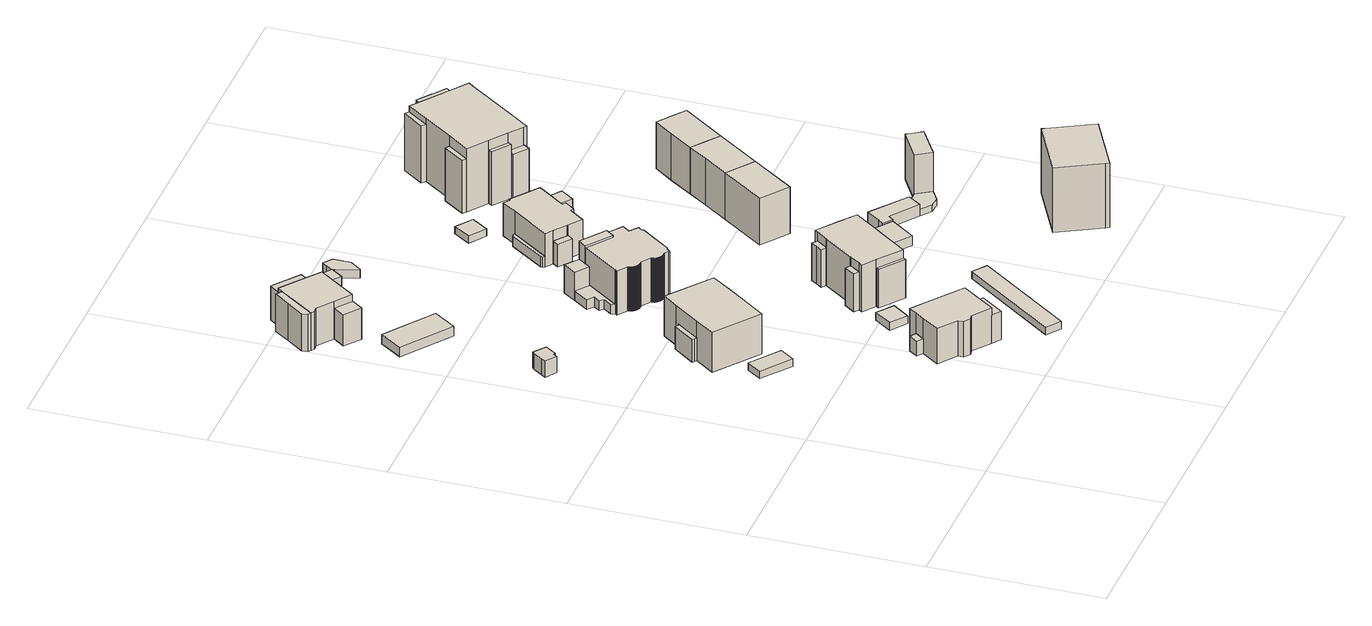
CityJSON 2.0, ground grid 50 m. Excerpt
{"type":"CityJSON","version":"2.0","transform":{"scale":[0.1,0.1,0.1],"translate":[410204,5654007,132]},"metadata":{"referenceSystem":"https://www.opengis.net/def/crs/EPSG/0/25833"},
"CityObjects":{
"building1":{"type":"Building","attributes":{"Dachtyp_tdc":"tdcPolyFlatRoof","Gemeindeschluessel":14612000,"Dachneigung":2.83,"QualitaetDacherkennung":85,"Geometrietyp2DReferenz":"3000","measuredHeight":2.44,"function":"31001_9998","roofType":"2100"},"geometry":[{"type":"Solid","lod":"1","boundaries":[[[[0,1,2,3]],[[4,5,6,7]],[[3,5,4,0]],[[2,6,5,3]],[[1,7,6,2]],[[0,4,7,1]]]]}]},
"building2":{"type":"Building","attributes":{"Dachtyp_tdc":"tdcFreeFormRoof","Gemeindeschluessel":14612000,"Dachneigung":43.27,"QualitaetDacherkennung":14,"Geometrietyp2DReferenz":"3000","measuredHeight":6.68,"function":"31001_2463","roofType":"5000"},"geometry":[{"type":"Solid","lod":"1","boundaries":[[[[8,9,10,11,12,13,14,15,16]],[[17,18,19,20,21,22,23,24,25]],[[16,18,17,8]],[[15,19,18,16]],[[14,20,19,15]],[[13,21,20,14]],[[12,22,21,13]],[[11,23,22,12]],[[10,24,23,11]],[[9,25,24,10]],[[8,17,25,9]]]]}]},
"building3":{"type":"Building","attributes":{"Gemeindeschluessel":14612000,"Geometrietyp2DReferenz":"3000","function":"31001_9998","roofType":"9999"},"children":["building3-1","building3-2","building3-3"]},
"building3-1":{"type":"BuildingPart","attributes":{"Dachtyp_tdc":"tdcFreeFormRoof","Dachneigung":14.95,"QualitaetDacherkennung":14,"Geometrietyp2DReferenz":"3000","measuredHeight":9.01,"roofType":"5000"},"parents":["building3"],"geometry":[{"type":"Solid","lod":"1","boundaries":[[[[26,27,28,29]],[[30,31,32,33]],[[29,31,30,26]],[[28,32,31,29]],[[27,33,32,28]],[[26,30,33,27]]]]}]},
"building3-2":{"type":"BuildingPart","attributes":{"Dachtyp_tdc":"tdcFreeFormRoof","Dachneigung":32.8,"QualitaetDacherkennung":42,"Geometrietyp2DReferenz":"3000","measuredHeight":4.93,"roofType":"5000"},"parents":["building3"],"geometry":[{"type":"Solid","lod":"1","boundaries":[[[[34,35,36,37]],[[38,39,40,41]],[[37,39,38,34]],[[36,40,39,37]],[[35,41,40,36]],[[34,38,41,35]]]]}]},
"building3-3":{"type":"BuildingPart","attributes":{"Dachtyp_tdc":"tdcHipRoof","Dachneigung":41.7,"QualitaetDacherkennung":49,"Geometrietyp2DReferenz":"3000","measuredHeight":14.21,"roofType":"3200"},"parents":["building3"],"geometry":[{"type":"Solid","lod":"1","boundaries":[[[[42,43,44,45,46,47,48,49,50,51,52]],[[53,54,55,56,41,40,57,58,32,31,59]],[[52,54,53,42]],[[51,55,54,52]],[[50,56,55,51]],[[49,41,56,50]],[[48,40,41,49]],[[47,57,40,48]],[[46,58,57,47]],[[45,32,58,46]],[[44,31,32,45]],[[43,59,31,44]],[[42,53,59,43]]]]}]},
"building4":{"type":"Building","attributes":{"Gemeindeschluessel":14612000,"Geometrietyp2DReferenz":"3000","function":"31001_9998","roofType":"9999"},"children":["building4-1","building4-2","building4-3"]},
"building4-1":{"type":"BuildingPart","attributes":{"Dachtyp_tdc":"tdcTentRoof","Dachneigung":14.52,"QualitaetDacherkennung":72,"Geometrietyp2DReferenz":"3000","measuredHeight":13.42,"roofType":"3500"},"parents":["building4"],"geometry":[{"type":"Solid","lod":"1","boundaries":[[[[60,61,62,63,64,65,66,67]],[[68,69,70,71,72,73,74,75]],[[66,69,68,67]],[[65,70,69,66]],[[64,71,70,65]],[[63,72,71,64]],[[62,73,72,63]],[[61,74,73,62]],[[60,75,74,61]],[[67,68,75,60]]]]}]},
"building4-2":{"type":"BuildingPart","attributes":{"Dachtyp_tdc":"tdcFreeFormRoof","Dachneigung":60.34,"QualitaetDacherkennung":16,"Geometrietyp2DReferenz":"3000","measuredHeight":9.67,"roofType":"5000"},"parents":["building4"],"geometry":[{"type":"Solid","lod":"1","boundaries":[[[[76,77,78,79,80,81]],[[82,83,84,72,85,71]],[[81,83,82,76]],[[80,84,83,81]],[[79,72,84,80]],[[78,85,72,79]],[[77,71,85,78]],[[76,82,71,77]]]]}]},
"building4-3":{"type":"BuildingPart","attributes":{"Dachtyp_tdc":"tdcFreeFormRoof","Dachneigung":70.62,"QualitaetDacherkennung":16,"Geometrietyp2DReferenz":"3000","measuredHeight":10.43,"roofType":"5000"},"parents":["building4"],"geometry":[{"type":"Solid","lod":"1","boundaries":[[[[86,87,88,89,90,91,92]],[[93,68,94,75,95,96,97]],[[92,68,93,86]],[[91,94,68,92]],[[90,75,94,91]],[[89,95,75,90]],[[88,96,95,89]],[[87,97,96,88]],[[86,93,97,87]]]]}]},
"building5":{"type":"Building","attributes":{"Dachtyp_tdc":"tdcPolyFlatRoof","Gemeindeschluessel":14612000,"Dachneigung":0,"QualitaetDacherkennung":67,"Geometrietyp2DReferenz":"3000","measuredHeight":2.89,"function":"31001_9998","roofType":"1000"},"geometry":[{"type":"Solid","lod":"1","boundaries":[[[[98,99,100,101]],[[102,103,104,105]],[[101,103,102,98]],[[100,104,103,101]],[[99,105,104,100]],[[98,102,105,99]]]]}]},
"building6":{"type":"Building","attributes":{"Dachtyp_tdc":"tdcPolyFlatRoof","Gemeindeschluessel":14612000,"Dachneigung":3.74,"QualitaetDacherkennung":65,"Geometrietyp2DReferenz":"3000","measuredHeight":2.57,"function":"31001_9998","roofType":"2100"},"geometry":[{"type":"Solid","lod":"1","boundaries":[[[[106,107,108,109]],[[110,111,112,113]],[[109,111,110,106]],[[108,112,111,109]],[[107,113,112,108]],[[106,110,113,107]]]]}]},
"building7":{"type":"Building","attributes":{"Gemeindeschluessel":14612000,"Geometrietyp2DReferenz":"3000","function":"31001_9998","roofType":"9999"},"children":["building7-1","building7-2","building7-3","building7-4","building7-5"]},
"building7-1":{"type":"BuildingPart","attributes":{"Dachtyp_tdc":"tdcFreeFormRoof","Dachneigung":35.99,"QualitaetDacherkennung":16,"Geometrietyp2DReferenz":"3000","measuredHeight":9.43,"roofType":"5000"},"parents":["building7"],"geometry":[{"type":"Solid","lod":"1","boundaries":[[[[114,115,116,117,118,119,120,121,122,123,124,125,126,127,128,129,130,131,132,133,134,135,136,137,138,139,140]],[[141,142,143,144,145,146,147,148,149,150,151,152,153,154,155,156,157,158,159,160,161,162,163,164,165,166,167]],[[140,142,141,114]],[[139,143,142,140]],[[138,144,143,139]],[[137,145,144,138]],[[136,146,145,137]],[[135,147,146,136]],[[134,148,147,135]],[[133,149,148,134]],[[132,150,149,133]],[[131,151,150,132]],[[130,152,151,131]],[[129,153,152,130]],[[128,154,153,129]],[[127,155,154,128]],[[126,156,155,127]],[[125,157,156,126]],[[124,158,157,125]],[[123,159,158,124]],[[122,160,159,123]],[[121,161,160,122]],[[120,162,161,121]],[[119,163,162,120]],[[118,164,163,119]],[[117,165,164,118]],[[116,166,165,117]],[[115,167,166,116]],[[114,141,167,115]]]]}]},
"building7-2":{"type":"BuildingPart","attributes":{"Dachtyp_tdc":"tdcGableRoof","Dachneigung":47.29,"QualitaetDacherkennung":48,"Geometrietyp2DReferenz":"3000","measuredHeight":15.82,"roofType":"3100"},"parents":["building7"],"geometry":[{"type":"Solid","lod":"1","boundaries":[[[[168,169,170,171,172,173,174,175,176,177,178]],[[179,180,181,182,183,184,185,186,187,188,189]],[[178,180,179,168]],[[177,181,180,178]],[[176,182,181,177]],[[175,183,182,176]],[[174,184,183,175]],[[173,185,184,174]],[[172,186,185,173]],[[171,187,186,172]],[[170,188,187,171]],[[169,189,188,170]],[[168,179,189,169]]]]}]},
"building7-3":{"type":"BuildingPart","attributes":{"Dachtyp_tdc":"tdcPolyFlatRoof","Dachneigung":0,"QualitaetDacherkennung":41,"Geometrietyp2DReferenz":"3000","measuredHeight":9.68,"roofType":"1000"},"parents":["building7"],"geometry":[{"type":"Solid","lod":"1","boundaries":[[[[190,191,192,193,194]],[[195,196,197,183,182]],[[194,196,195,190]],[[193,197,196,194]],[[192,183,197,193]],[[191,182,183,192]],[[190,195,182,191]]]]}]},
"building7-4":{"type":"BuildingPart","attributes":{"Dachtyp_tdc":"tdcGableRoof","Dachneigung":48.54,"QualitaetDacherkennung":52,"Geometrietyp2DReferenz":"3000","measuredHeight":13.3,"roofType":"3100"},"parents":["building7"],"geometry":[{"type":"Solid","lod":"1","boundaries":[[[[198,199,200,201,202,203,204,205,206,207,208]],[[209,160,159,157,210,211,212,179,213,189,214]],[[208,160,209,198]],[[207,159,160,208]],[[206,157,159,207]],[[205,210,157,206]],[[204,211,210,205]],[[203,212,211,204]],[[202,179,212,203]],[[201,213,179,202]],[[200,189,213,201]],[[199,214,189,200]],[[198,209,214,199]]]]}]},
"building7-5":{"type":"BuildingPart","attributes":{"Dachtyp_tdc":"tdcGableRoof","Dachneigung":49.88,"QualitaetDacherkennung":49,"Geometrietyp2DReferenz":"3000","measuredHeight":15.99,"roofType":"3100"},"parents":["building7"],"geometry":[{"type":"Solid","lod":"1","boundaries":[[[[215,216,217,218,219,220,221]],[[222,186,223,224,225,226,188]],[[221,186,222,215]],[[220,223,186,221]],[[219,224,223,220]],[[218,225,224,219]],[[217,226,225,218]],[[216,188,226,217]],[[215,222,188,216]]]]}]},
"building8":{"type":"Building","attributes":{"Dachtyp_tdc":"tdcPolyFlatRoof","Gemeindeschluessel":14612000,"Dachneigung":2.92,"QualitaetDacherkennung":50,"Geometrietyp2DReferenz":"3000","measuredHeight":2.41,"function":"31001_2463","roofType":"2100"},"geometry":[{"type":"Solid","lod":"1","boundaries":[[[[227,228,229,230]],[[231,232,233,234]],[[230,232,231,227]],[[229,233,232,230]],[[228,234,233,229]],[[227,231,234,228]]]]}]},
"building9":{"type":"Building","attributes":{"Gemeindeschluessel":14612000,"Geometrietyp2DReferenz":"3000","function":"31001_9998","roofType":"9999"},"children":["building9-1","building9-2","building9-3","building9-4","building9-5","building9-6"]},
"building9-1":{"type":"BuildingPart","attributes":{"Dachtyp_tdc":"tdcPolyFlatRoof","Dachneigung":3.7,"QualitaetDacherkennung":70,"Geometrietyp2DReferenz":"3000","measuredHeight":11.78,"roofType":"2100"},"parents":["building9"],"geometry":[{"type":"Solid","lod":"1","boundaries":[[[[235,236,237,238,239]],[[240,241,242,243,244]],[[239,241,240,235]],[[238,242,241,239]],[[237,243,242,238]],[[236,244,243,237]],[[235,240,244,236]]]]}]},
"building9-2":{"type":"BuildingPart","attributes":{"Dachtyp_tdc":"tdcGableRoof","Dachneigung":10.42,"QualitaetDacherkennung":31,"Geometrietyp2DReferenz":"3000","measuredHeight":11.96,"roofType":"3100"},"parents":["building9"],"geometry":[{"type":"Solid","lod":"1","boundaries":[[[[245,246,247,248,249,250,251]],[[252,253,254,255,256,257,258]],[[251,253,252,245]],[[250,254,253,251]],[[249,255,254,250]],[[248,256,255,249]],[[247,257,256,248]],[[246,258,257,247]],[[245,252,258,246]]]]}]},
"building9-3":{"type":"BuildingPart","attributes":{"Dachtyp_tdc":"tdcGableRoof","Dachneigung":12.35,"QualitaetDacherkennung":46,"Geometrietyp2DReferenz":"3000","measuredHeight":4.09,"roofType":"3100"},"parents":["building9"],"geometry":[{"type":"Solid","lod":"1","boundaries":[[[[259,260,261,262,263,264,265,266,267,268]],[[269,270,271,272,273,274,275,276,277,278]],[[268,270,269,259]],[[267,271,270,268]],[[266,272,271,267]],[[265,273,272,266]],[[264,274,273,265]],[[263,275,274,264]],[[262,276,275,263]],[[261,277,276,262]],[[260,278,277,261]],[[259,269,278,260]]]]}]},
"building9-4":{"type":"BuildingPart","attributes":{"Dachtyp_tdc":"tdcHipRoof","Dachneigung":39.77,"QualitaetDacherkennung":62,"Geometrietyp2DReferenz":"3000","measuredHeight":17.42,"roofType":"3200"},"parents":["building9"],"geometry":[{"type":"Solid","lod":"1","boundaries":[[[[279,280,281,282,283,284,285,286,287,288,289,290,291,292]],[[244,243,254,253,258,293,294,295,272,270,296,297,298,240]],[[292,243,244,279]],[[291,254,243,292]],[[290,253,254,291]],[[289,258,253,290]],[[288,293,258,289]],[[287,294,293,288]],[[286,295,294,287]],[[285,272,295,286]],[[284,270,272,285]],[[283,296,270,284]],[[282,297,296,283]],[[281,298,297,282]],[[280,240,298,281]],[[279,244,240,280]]]]}]},
"building9-5":{"type":"BuildingPart","attributes":{"Dachtyp_tdc":"tdcPolyFlatRoof","Dachneigung":24.18,"QualitaetDacherkennung":50,"Geometrietyp2DReferenz":"3000","measuredHeight":12.24,"roofType":"2100"},"parents":["building9"],"geometry":[{"type":"Solid","lod":"1","boundaries":[[[[299,300,301,302]],[[294,303,304,295]],[[302,303,294,299]],[[301,304,303,302]],[[300,295,304,301]],[[299,294,295,300]]]]}]},
"building9-6":{"type":"BuildingPart","attributes":{"Dachtyp_tdc":"tdcPolyFlatRoof","Dachneigung":21.12,"QualitaetDacherkennung":52,"Geometrietyp2DReferenz":"3000","measuredHeight":12.21,"roofType":"2100"},"parents":["building9"],"geometry":[{"type":"Solid","lod":"1","boundaries":[[[[305,306,307,308]],[[309,297,296,310]],[[308,297,309,305]],[[307,296,297,308]],[[306,310,296,307]],[[305,309,310,306]]]]}]},
"building10":{"type":"Building","attributes":{"Gemeindeschluessel":14612000,"QualitaetDacherkennung":100,"Geometrietyp2DReferenz":"3000","function":"31001_3041","roofType":"9999"},"children":["building10-1","building10-2","building10-3","building10-4"]},
"building10-1":{"type":"BuildingPart","attributes":{"Dachtyp_tdc":"tdcLeanToRoof","Dachneigung":0,"QualitaetDacherkennung":100,"Geometrietyp2DReferenz":"3000","measuredHeight":8.77,"roofType":"2100"},"parents":["building10"],"geometry":[{"type":"Solid","lod":"1","boundaries":[[[[311,312,313,314,315]],[[316,317,318,319,320]],[[315,316,320,311]],[[314,317,316,315]],[[313,318,317,314]],[[312,319,318,313]],[[311,320,319,312]]]]}]},
"building10-2":{"type":"BuildingPart","attributes":{"Dachtyp_tdc":"tdcLeanToRoof","Dachneigung":0,"QualitaetDacherkennung":100,"Geometrietyp2DReferenz":"3000","measuredHeight":3.07,"roofType":"2100"},"parents":["building10"],"geometry":[{"type":"Solid","lod":"1","boundaries":[[[[321,322,323,324,325,326,327,328]],[[329,330,331,332,333,334,335,336]],[[328,330,329,321]],[[327,331,330,328]],[[326,332,331,327]],[[325,333,332,326]],[[324,334,333,325]],[[323,335,334,324]],[[322,336,335,323]],[[321,329,336,322]]]]}]},
"building10-3":{"type":"BuildingPart","attributes":{"Dachtyp_tdc":"tdcHipAndGableRoof","Dachneigung":41.45,"QualitaetDacherkennung":100,"Geometrietyp2DReferenz":"3000","measuredHeight":16.42,"roofType":"5000"},"parents":["building10"],"geometry":[{"type":"Solid","lod":"1","boundaries":[[[[337,338,339,340,341,342]],[[319,343,344,345,346,320]],[[342,343,319,337]],[[341,344,343,342]],[[340,345,344,341]],[[339,346,345,340]],[[338,320,346,339]],[[337,319,320,338]]]]}]},
"building10-4":{"type":"BuildingPart","attributes":{"Dachtyp_tdc":"tdcHipRoof","Dachneigung":38.72,"QualitaetDacherkennung":100,"Geometrietyp2DReferenz":"3000","measuredHeight":17.77,"roofType":"3200"},"parents":["building10"],"geometry":[{"type":"Solid","lod":"1","boundaries":[[[[347,348,349,350,351,352,353,354,355,356,357,358,359,360,361,362,363,364,365,366,367,368,369,370,371,372,373,374,375,376,377,378,379,380,381,382,383,384,385,386,387,388,389,390,391,392,393,394,395,396,397,398,399,400,401,402,403,404,405,406,407,408,409,410,411,412,413]],[[414,415,416,417,418,419,420,421,422,423,424,425,426,427,428,429,430,431,432,433,434,435,436,437,438,439,440,441,442,443,444,445,446,447,448,449,450,451,452,453,454,455,456,457,458,459,460,461,462,463,464,465,466,467,468,469,470,471,472,473,474,475,476,330,477,478,479]],[[413,415,414,347]],[[412,416,415,413]],[[411,417,416,412]],[[410,418,417,411]],[[409,419,418,410]],[[408,420,419,409]],[[407,421,420,408]],[[406,422,421,407]],[[405,423,422,406]],[[404,424,423,405]],[[403,425,424,404]],[[402,426,425,403]],[[401,427,426,402]],[[400,428,427,401]],[[399,429,428,400]],[[398,430,429,399]],[[397,431,430,398]],[[396,432,431,397]],[[395,433,432,396]],[[394,434,433,395]],[[393,435,434,394]],[[392,436,435,393]],[[391,437,436,392]],[[390,438,437,391]],[[389,439,438,390]],[[388,440,439,389]],[[387,441,440,388]],[[386,442,441,387]],[[385,443,442,386]],[[384,444,443,385]],[[383,445,444,384]],[[382,446,445,383]],[[381,447,446,382]],[[380,448,447,381]],[[379,449,448,380]],[[378,450,449,379]],[[377,451,450,378]],[[376,452,451,377]],[[375,453,452,376]],[[374,454,453,375]],[[373,455,454,374]],[[372,456,455,373]],[[371,457,456,372]],[[370,458,457,371]],[[369,459,458,370]],[[368,460,459,369]],[[367,461,460,368]],[[366,462,461,367]],[[365,463,462,366]],[[364,464,463,365]],[[363,465,464,364]],[[362,466,465,363]],[[361,467,466,362]],[[360,468,467,361]],[[359,469,468,360]],[[358,470,469,359]],[[357,471,470,358]],[[356,472,471,357]],[[355,473,472,356]],[[354,474,473,355]],[[353,475,474,354]],[[352,476,475,353]],[[351,330,476,352]],[[350,477,330,351]],[[349,478,477,350]],[[348,479,478,349]],[[347,414,479,348]]]]}]},
"building11":{"type":"Building","attributes":{"Dachtyp_tdc":"tdcPolyFlatRoof","Gemeindeschluessel":14612000,"Dachneigung":0,"QualitaetDacherkennung":59,"Geometrietyp2DReferenz":"3000","measuredHeight":2.93,"function":"31001_9998","roofType":"1000"},"geometry":[{"type":"Solid","lod":"1","boundaries":[[[[480,481,482,483,484,485]],[[486,487,488,489,490,491]],[[485,487,486,480]],[[484,488,487,485]],[[483,489,488,484]],[[482,490,489,483]],[[481,491,490,482]],[[480,486,491,481]]]]}]},
"building12":{"type":"Building","attributes":{"Dachtyp_tdc":"tdcPolyFlatRoof","Gemeindeschluessel":14612000,"Dachneigung":0,"QualitaetDacherkennung":41,"Geometrietyp2DReferenz":"3000","measuredHeight":2.78,"function":"31001_9998","roofType":"1000"},"geometry":[{"type":"Solid","lod":"1","boundaries":[[[[492,493,494,495,496,497,498]],[[499,490,500,501,502,503,504]],[[498,490,499,492]],[[497,500,490,498]],[[496,501,500,497]],[[495,502,501,496]],[[494,503,502,495]],[[493,504,503,494]],[[492,499,504,493]]]]}]},
"building13":{"type":"Building","attributes":{"Dachtyp_tdc":"tdcPolyFlatRoof","Gemeindeschluessel":14612000,"Dachneigung":0,"QualitaetDacherkennung":80,"Geometrietyp2DReferenz":"3000","measuredHeight":2.92,"function":"31001_2463","roofType":"1000"},"geometry":[{"type":"Solid","lod":"1","boundaries":[[[[505,506,507,508,509]],[[510,511,512,513,514]],[[509,511,510,505]],[[508,512,511,509]],[[507,513,512,508]],[[506,514,513,507]],[[505,510,514,506]]]]}]},
"building14":{"type":"Building","attributes":{"Gemeindeschluessel":14612000,"Geometrietyp2DReferenz":"3000","function":"31001_9998","roofType":"9999"},"children":["building14-1","building14-2","building14-3","building14-4"]},
"building14-1":{"type":"BuildingPart","attributes":{"Dachtyp_tdc":"tdcFreeFormRoof","Dachneigung":63.24,"QualitaetDacherkennung":10,"Geometrietyp2DReferenz":"3000","measuredHeight":8.12,"roofType":"5000"},"parents":["building14"],"geometry":[{"type":"Solid","lod":"1","boundaries":[[[[515,516,517,518]],[[519,520,521,522]],[[518,520,519,515]],[[517,521,520,518]],[[516,522,521,517]],[[515,519,522,516]]]]}]},
"building14-2":{"type":"BuildingPart","attributes":{"Dachtyp_tdc":"tdcGableRoof","Dachneigung":43.8,"QualitaetDacherkennung":70,"Geometrietyp2DReferenz":"3000","measuredHeight":7.88,"roofType":"3100"},"parents":["building14"],"geometry":[{"type":"Solid","lod":"1","boundaries":[[[[523,524,525,526]],[[527,528,529,530]],[[526,528,527,523]],[[525,529,528,526]],[[524,530,529,525]],[[523,527,530,524]]]]}]},
"building14-3":{"type":"BuildingPart","attributes":{"Dachtyp_tdc":"tdcFreeFormRoof","Dachneigung":67.67,"QualitaetDacherkennung":34,"Geometrietyp2DReferenz":"3000","measuredHeight":3.76,"roofType":"5000"},"parents":["building14"],"geometry":[{"type":"Solid","lod":"1","boundaries":[[[[531,532,533,534,535,536]],[[537,538,539,540,541,542]],[[536,538,537,531]],[[535,539,538,536]],[[534,540,539,535]],[[533,541,540,534]],[[532,542,541,533]],[[531,537,542,532]]]]}]},
"building14-4":{"type":"BuildingPart","attributes":{"Dachtyp_tdc":"tdcGableRoof","Dachneigung":45.48,"QualitaetDacherkennung":58,"Geometrietyp2DReferenz":"3000","measuredHeight":13.94,"roofType":"3100"},"parents":["building14"],"geometry":[{"type":"Solid","lod":"1","boundaries":[[[[543,544,545,546,547,548,549,550,551,552,553,554,555,556,557,558]],[[537,559,560,561,562,527,530,563,564,565,566,567,519,568,522,538]],[[557,559,537,558]],[[556,560,559,557]],[[555,561,560,556]],[[554,562,561,555]],[[553,527,562,554]],[[552,530,527,553]],[[551,563,530,552]],[[550,564,563,551]],[[549,565,564,550]],[[548,566,565,549]],[[547,567,566,548]],[[546,519,567,547]],[[545,568,519,546]],[[544,522,568,545]],[[543,538,522,544]],[[558,537,538,543]]]]}]},
"building15":{"type":"Building","attributes":{"Dachtyp_tdc":"tdcPolyFlatRoof","Gemeindeschluessel":14612000,"Dachneigung":2.83,"QualitaetDacherkennung":54,"Geometrietyp2DReferenz":"3000","measuredHeight":2.38,"function":"31001_9998","roofType":"2100"},"geometry":[{"type":"Solid","lod":"1","boundaries":[[[[569,570,571,572]],[[573,574,575,576]],[[572,574,573,569]],[[571,575,574,572]],[[570,576,575,571]],[[569,573,576,570]]]]}]},
"building16":{"type":"Building","attributes":{"Dachtyp_tdc":"tdcGableRoof","Gemeindeschluessel":14612000,"Dachneigung":38.09,"QualitaetDacherkennung":78,"Geometrietyp2DReferenz":"3000","measuredHeight":16.48,"function":"31001_9998","roofType":"3100"},"geometry":[{"type":"Solid","lod":"1","boundaries":[[[[577,578,579,580]],[[581,582,583,584]],[[580,582,581,577]],[[579,583,582,580]],[[578,584,583,579]],[[577,581,584,578]]]]}]},
"building17":{"type":"Building","attributes":{"Dachtyp_tdc":"tdcFreeFormRoof","Gemeindeschluessel":14612000,"Dachneigung":29.59,"QualitaetDacherkennung":6,"Geometrietyp2DReferenz":"3000","measuredHeight":5.01,"function":"31001_2463","roofType":"5000"},"geometry":[{"type":"Solid","lod":"1","boundaries":[[[[585,586,587,588,589,590,591]],[[513,512,592,593,594,595,596]],[[591,512,513,585]],[[590,592,512,591]],[[589,593,592,590]],[[588,594,593,589]],[[587,595,594,588]],[[586,596,595,587]],[[585,513,596,586]]]]}]},
"building18":{"type":"Building","attributes":{"Dachtyp_tdc":"tdcFreeFormRoof","Gemeindeschluessel":14612000,"Dachneigung":34.62,"QualitaetDacherkennung":42,"Geometrietyp2DReferenz":"3000","measuredHeight":22.63,"function":"31001_9998","roofType":"5000"},"geometry":[{"type":"Solid","lod":"1","boundaries":[[[[597,598,599,600,601,602]],[[603,604,605,606,607,608]],[[602,604,603,597]],[[601,605,604,602]],[[600,606,605,601]],[[599,607,606,600]],[[598,608,607,599]],[[597,603,608,598]]]]}]},
"building19":{"type":"Building","attributes":{"Dachtyp_tdc":"tdcPolyFlatRoof","Gemeindeschluessel":14612000,"Dachneigung":0,"QualitaetDacherkennung":75,"Geometrietyp2DReferenz":"3000","measuredHeight":2.07,"function":"31001_2463","roofType":"1000"},"geometry":[{"type":"Solid","lod":"1","boundaries":[[[[609,610,611,612,613,614]],[[615,616,617,618,619,620]],[[614,616,615,609]],[[613,617,616,614]],[[612,618,617,613]],[[611,619,618,612]],[[610,620,619,611]],[[609,615,620,610]]]]}]},
"building20":{"type":"Building","attributes":{"Dachtyp_tdc":"tdcFreeFormRoof","Gemeindeschluessel":14612000,"Dachneigung":38.23,"QualitaetDacherkennung":80,"Geometrietyp2DReferenz":"3000","measuredHeight":16.48,"function":"31001_9998","roofType":"5000"},"geometry":[{"type":"Solid","lod":"1","boundaries":[[[[580,579,621,622,623]],[[582,624,625,626,583]],[[623,624,582,580]],[[622,625,624,623]],[[621,626,625,622]],[[579,583,626,621]],[[580,582,583,579]]]]}]},
"building21":{"type":"Building","attributes":{"Dachtyp_tdc":"tdcFreeFormRoof","Gemeindeschluessel":14612000,"Dachneigung":60.28,"QualitaetDacherkennung":7,"Geometrietyp2DReferenz":"3000","measuredHeight":16.34,"function":"31001_2463","roofType":"5000"},"geometry":[{"type":"Solid","lod":"1","boundaries":[[[[627,628,629,630,631]],[[619,618,632,633,634]],[[631,618,619,627]],[[630,632,618,631]],[[629,633,632,630]],[[628,634,633,629]],[[627,619,634,628]]]]}]},
"building22":{"type":"Building","attributes":{"Dachtyp_tdc":"tdcGableRoof","Gemeindeschluessel":14612000,"Dachneigung":37.85,"QualitaetDacherkennung":74,"Geometrietyp2DReferenz":"3000","measuredHeight":16.48,"function":"31001_9998","roofType":"3100"},"geometry":[{"type":"Solid","lod":"1","boundaries":[[[[635,621,636,637,638,639,622]],[[640,641,642,643,644,645,646]],[[622,641,640,635]],[[639,642,641,622]],[[638,643,642,639]],[[637,644,643,638]],[[636,645,644,637]],[[621,646,645,636]],[[635,640,646,621]]]]}]},
"building23":{"type":"Building","attributes":{"Gemeindeschluessel":14612000,"Geometrietyp2DReferenz":"3000","function":"31001_9998","roofType":"9999"},"children":["building23-1","building23-2","building23-3","building23-4","building23-5","building23-6","building23-7","building23-8"]},
"building23-1":{"type":"BuildingPart","attributes":{"Dachtyp_tdc":"tdcFreeFormRoof","Dachneigung":50.42,"QualitaetDacherkennung":6,"Geometrietyp2DReferenz":"3000","measuredHeight":15.61,"roofType":"5000"},"parents":["building23"],"geometry":[{"type":"Solid","lod":"1","boundaries":[[[[647,648,649,650,651]],[[652,653,654,655,656]],[[651,653,652,647]],[[650,654,653,651]],[[649,655,654,650]],[[648,656,655,649]],[[647,652,656,648]]]]}]},
"building23-2":{"type":"BuildingPart","attributes":{"Dachtyp_tdc":"tdcHipRoof","Dachneigung":28.45,"QualitaetDacherkennung":52,"Geometrietyp2DReferenz":"3000","measuredHeight":22.44,"roofType":"3200"},"parents":["building23"],"geometry":[{"type":"Solid","lod":"1","boundaries":[[[[657,658,659,660,661,662,663,664,665,666,667,668,669,670,671,672,673,674]],[[675,676,652,656,677,678,679,680,681,682,683,684,685,686,687,688,689,690]],[[673,676,675,674]],[[672,652,676,673]],[[671,656,652,672]],[[670,677,656,671]],[[669,678,677,670]],[[668,679,678,669]],[[667,680,679,668]],[[666,681,680,667]],[[665,682,681,666]],[[664,683,682,665]],[[663,684,683,664]],[[662,685,684,663]],[[661,686,685,662]],[[660,687,686,661]],[[659,688,687,660]],[[658,689,688,659]],[[657,690,689,658]],[[674,675,690,657]]]]}]},
"building23-3":{"type":"BuildingPart","attributes":{"Dachtyp_tdc":"tdcFreeFormRoof","Dachneigung":67.95,"QualitaetDacherkennung":13,"Geometrietyp2DReferenz":"3000","measuredHeight":15.76,"roofType":"5000"},"parents":["building23"],"geometry":[{"type":"Solid","lod":"1","boundaries":[[[[691,692,693,694,695,696,697,698,699,700]],[[701,702,703,704,705,706,707,681,680,708]],[[700,702,701,691]],[[699,703,702,700]],[[698,704,703,699]],[[697,705,704,698]],[[696,706,705,697]],[[695,707,706,696]],[[694,681,707,695]],[[693,680,681,694]],[[692,708,680,693]],[[691,701,708,692]]]]}]},
"building23-4":{"type":"BuildingPart","attributes":{"Dachtyp_tdc":"tdcFreeFormRoof","Dachneigung":74.11,"QualitaetDacherkennung":21,"Geometrietyp2DReferenz":"3000","measuredHeight":17.9,"roofType":"5000"},"parents":["building23"],"geometry":[{"type":"Solid","lod":"1","boundaries":[[[[709,710,711,712]],[[713,687,686,714]],[[712,687,713,709]],[[711,686,687,712]],[[710,714,686,711]],[[709,713,714,710]]]]}]},
"building23-5":{"type":"BuildingPart","attributes":{"Dachtyp_tdc":"tdcFreeFormRoof","Dachneigung":77.82,"QualitaetDacherkennung":32,"Geometrietyp2DReferenz":"3000","measuredHeight":18.16,"roofType":"5000"},"parents":["building23"],"geometry":[{"type":"Solid","lod":"1","boundaries":[[[[715,716,717,718]],[[688,719,720,689]],[[718,719,688,715]],[[717,720,719,718]],[[716,689,720,717]],[[715,688,689,716]]]]}]},
"building23-6":{"type":"BuildingPart","attributes":{"Dachtyp_tdc":"tdcPolyFlatRoof","Dachneigung":26.43,"QualitaetDacherkennung":24,"Geometrietyp2DReferenz":"3000","measuredHeight":18.14,"roofType":"2100"},"parents":["building23"],"geometry":[{"type":"Solid","lod":"1","boundaries":[[[[721,722,723,724]],[[725,726,675,690]],[[724,726,725,721]],[[723,675,726,724]],[[722,690,675,723]],[[721,725,690,722]]]]}]},
"building23-7":{"type":"BuildingPart","attributes":{"Dachtyp_tdc":"tdcPolyFlatRoof","Dachneigung":0,"QualitaetDacherkennung":27,"Geometrietyp2DReferenz":"3000","measuredHeight":14.22,"roofType":"1000"},"parents":["building23"],"geometry":[{"type":"Solid","lod":"1","boundaries":[[[[727,728,729,730,731]],[[685,732,733,714,686]],[[731,732,685,727]],[[730,733,732,731]],[[729,714,733,730]],[[728,686,714,729]],[[727,685,686,728]]]]}]},
"building23-8":{"type":"BuildingPart","attributes":{"Dachtyp_tdc":"tdcGableRoof","Dachneigung":30,"QualitaetDacherkennung":39,"Geometrietyp2DReferenz":"3000","measuredHeight":20.93,"roofType":"3100"},"parents":["building23"],"geometry":[{"type":"Solid","lod":"1","boundaries":[[[[734,735,736,737,738,739,740]],[[741,676,742,743,744,653,652]],[[740,676,741,734]],[[739,742,676,740]],[[738,743,742,739]],[[737,744,743,738]],[[736,653,744,737]],[[735,652,653,736]],[[734,741,652,735]]]]}]}
},
"vertices":[
[287,664,81],[201,728,81],[170,686,81],[256,622,81],[287,664,58],[256,622,58],[170,686,58],[201,728,58],
[64,1247,65],[95,1225,65],[103,1236,65],[108,1233,65],[132,1266,65],[97,1292,65],[96,1290,65],[91,1286,65],[72,1259,65],[64,1247,15],[72,1259,15],[91,1286,15],[96,1290,15],[97,1292,15],[132,1266,15],[108,1233,15],[103,1236,15],[95,1225,15],
[543,137,154],[592,204,154],[567,222,154],[518,155,154],[543,137,66],[518,155,66],[567,222,66],[592,204,66],
[395,323,112],[412,311,112],[431,337,112],[414,349,112],[395,323,66],[414,349,66],[431,337,66],[412,311,66],
[448,191,176],[464,195,176],[518,155,176],[567,222,176],[591,255,176],[448,360,176],[431,337,176],[412,311,176],[375,260,176],[429,220,176],[430,204,176],[448,191,66],[430,204,66],[429,220,66],[375,260,66],[448,360,66],[591,255,66],[464,195,66],
[218,876,172],[176,820,172],[305,724,172],[347,780,172],[395,845,172],[436,901,172],[308,997,172],[276,954,172],[276,954,48],[308,997,48],[436,901,48],[395,845,48],[347,780,48],[305,724,48],[176,820,48],[218,876,48],
[400,841,139],[395,845,139],[347,781,139],[347,780,139],[358,773,139],[405,837,139],[400,841,48],[405,837,48],[358,773,48],[347,781,48],
[265,940,119],[255,949,119],[207,885,119],[212,880,119],[218,876,119],[266,940,119],[276,954,119],[265,940,48],[266,940,48],[212,880,48],[207,885,48],[255,949,48],
[46,1645,40],[190,1543,40],[237,1609,40],[92,1711,40],[46,1645,11],[92,1711,11],[237,1609,11],[190,1543,11],
[587,450,84],[540,485,84],[503,435,84],[550,400,84],[587,450,60],[550,400,60],[503,435,60],[540,485,60],
[199,1993,88],[198,1994,88],[197,1995,88],[196,1996,88],[195,1996,88],[195,2003,88],[172,2000,88],[172,1994,88],[165,1999,88],[164,1999,88],[186,1983,88],[202,1971,88],[203,1972,88],[203,1973,88],[204,1975,88],[204,1976,88],[204,1978,88],[204,1979,88],[204,1980,88],[204,1982,88],[204,1985,88],[203,1986,88],[203,1987,88],[202,1989,88],[202,1990,88],[201,1991,88],[200,1992,88],[199,1993,4],[200,1992,4],[201,1991,4],[202,1990,4],[202,1989,4],[203,1987,4],[203,1986,4],[204,1985,4],[204,1982,4],[204,1980,4],[204,1979,4],[204,1978,4],[204,1976,4],[204,1975,4],[203,1973,4],[203,1972,4],[202,1971,4],[186,1983,4],[164,1999,4],[165,1999,4],[172,1994,4],[172,2000,4],[195,2003,4],[195,1996,4],[196,1996,4],[197,1995,4],[198,1994,4],
[182,1943,121],[102,2002,121],[91,1987,121],[56,1940,121],[13,1881,121],[23,1874,121],[38,1876,121],[86,1841,121],[133,1806,121],[170,1857,121],[215,1918,121],[182,1943,4],[215,1918,4],[170,1857,4],[133,1806,4],[86,1841,4],[38,1876,4],[23,1874,4],[13,1881,4],[56,1940,4],[91,1987,4],[102,2002,4],
[108,1772,101],[133,1806,101],[86,1841,101],[61,1807,101],[107,1772,101],[108,1772,4],[107,1772,4],[61,1807,4],
[161,2002,110],[123,2030,110],[102,2002,110],[140,1974,110],[182,1943,110],[199,1967,110],[201,1968,110],[201,1970,110],[202,1971,110],[164,1999,110],[165,1999,110],[161,2002,4],[201,1970,4],[201,1968,4],[199,1967,4],[140,1974,4],[123,2030,4],
[57,1941,120],[91,1987,120],[73,2000,120],[40,1954,120],[2,1903,120],[5,1887,120],[13,1881,120],[57,1941,4],[5,1887,4],[2,1903,4],[40,1954,4],[73,2000,4],
[802,305,92],[598,32,92],[639,2,92],[842,275,92],[802,305,69],[842,275,69],[639,2,69],[598,32,69],
[589,548,168],[612,579,168],[611,580,168],[598,589,168],[575,558,168],[589,548,51],[575,558,51],[598,589,51],[611,580,51],[612,579,51],
[689,684,168],[702,701,168],[688,712,168],[675,694,168],[663,678,168],[676,668,168],[677,667,168],[689,684,51],[677,667,51],[676,668,51],[663,678,51],[675,694,51],[688,712,51],[702,701,51],
[751,524,90],[760,517,90],[769,510,90],[779,523,90],[789,537,90],[786,540,90],[768,554,90],[763,557,90],[752,543,90],[742,530,90],[751,524,51],[742,530,51],[752,543,51],[763,557,51],[768,554,51],[786,540,51],[789,537,51],[779,523,51],[769,510,51],[760,517,51],
[612,579,196],[589,548,196],[581,538,196],[620,510,196],[689,458,196],[742,530,196],[763,557,196],[816,629,196],[772,662,196],[708,710,196],[702,701,196],[677,667,196],[676,668,196],[611,580,196],[708,710,51],[772,662,51],[816,629,51],[689,458,51],[620,510,51],[581,538,51],
[772,662,171],[816,629,171],[822,637,171],[778,670,171],[778,670,51],[822,637,51],
[614,502,171],[683,450,171],[689,458,171],[620,510,171],[614,502,51],[683,450,51],
[497,1279,105],[513,1301,105],[475,1330,105],[447,1292,105],[486,1264,105],[486,1264,17],[447,1292,17],[475,1330,17],[513,1301,17],[497,1279,17],
[486,1264,48],[447,1292,48],[414,1248,48],[433,1233,48],[419,1214,48],[431,1205,48],[413,1180,48],[416,1169,48],[486,1264,18],[416,1169,18],[413,1180,18],[431,1205,18],[419,1214,18],[433,1233,18],[414,1248,18],[447,1292,18],
[513,1301,160],[497,1279,160],[570,1226,160],[588,1250,160],[517,1302,160],[515,1300,160],[515,1300,17],[517,1302,17],[588,1250,17],[570,1226,17],
[593,1246,155],[588,1250,155],[570,1226,155],[497,1279,155],[416,1169,155],[416,1167,155],[414,1164,155],[413,1163,155],[441,1143,155],[441,1141,155],[441,1139,155],[442,1137,155],[443,1135,155],[444,1133,155],[444,1131,155],[446,1129,155],[447,1128,155],[448,1126,155],[449,1125,155],[451,1123,155],[452,1122,155],[454,1121,155],[456,1120,155],[458,1119,155],[460,1118,155],[462,1118,155],[463,1117,155],[465,1117,155],[468,1116,155],[470,1116,155],[472,1116,155],[474,1117,155],[476,1117,155],[502,1098,155],[503,1095,155],[503,1093,155],[504,1091,155],[504,1089,155],[505,1087,155],[506,1085,155],[508,1084,155],[509,1082,155],[510,1081,155],[512,1079,155],[514,1077,155],[516,1076,155],[518,1075,155],[520,1074,155],[522,1073,155],[524,1073,155],[526,1072,155],[528,1072,155],[530,1072,155],[532,1072,155],[534,1072,155],[537,1072,155],[547,1064,155],[550,1062,155],[558,1072,155],[564,1074,155],[628,1160,155],[628,1167,155],[636,1177,155],[632,1180,155],[611,1196,155],[628,1217,155],[592,1244,155],[593,1246,18],[592,1244,18],[628,1217,18],[611,1196,18],[632,1180,18],[636,1177,18],[628,1167,18],[628,1160,18],[564,1074,18],[558,1072,18],[550,1062,18],[547,1064,18],[537,1072,18],[534,1072,18],[532,1072,18],[530,1072,18],[528,1072,18],[526,1072,18],[524,1073,18],[522,1073,18],[520,1074,18],[518,1075,18],[516,1076,18],[514,1077,18],[512,1079,18],[510,1081,18],[509,1082,18],[508,1084,18],[506,1085,18],[505,1087,18],[504,1089,18],[504,1091,18],[503,1093,18],[503,1095,18],[502,1098,18],[476,1117,18],[474,1117,18],[472,1116,18],[470,1116,18],[468,1116,18],[465,1117,18],[463,1117,18],[462,1118,18],[460,1118,18],[458,1119,18],[456,1120,18],[454,1121,18],[452,1122,18],[451,1123,18],[449,1125,18],[448,1126,18],[447,1128,18],[446,1129,18],[444,1131,18],[444,1133,18],[443,1135,18],[442,1137,18],[441,1139,18],[441,1141,18],[441,1143,18],[413,1163,18],[414,1164,18],[416,1167,18],[497,1279,18],[570,1226,18],[588,1250,18],
[290,1945,33],[343,1906,33],[369,1941,33],[324,1974,33],[315,1980,33],[307,1969,33],[290,1945,4],[307,1969,4],[315,1980,4],[324,1974,4],[369,1941,4],[343,1906,4],
[374,1937,31],[396,1872,31],[421,1905,31],[421,1956,31],[395,1975,31],[383,1960,31],[369,1941,31],[374,1937,4],[383,1960,4],[395,1975,4],[421,1956,4],[421,1905,4],[396,1872,4],
[882,553,82],[935,515,82],[988,587,82],[961,606,82],[935,625,82],[882,553,52],[935,625,52],[961,606,52],[988,587,52],[935,515,52],
[651,1378,82],[613,1406,82],[601,1390,82],[639,1362,82],[651,1378,11],[639,1362,11],[601,1390,11],[613,1406,11],
[805,1507,78],[776,1468,78],[833,1426,78],[862,1465,78],[805,1507,11],[862,1465,11],[833,1426,11],[776,1468,11],
[673,1534,43],[668,1536,43],[662,1535,43],[588,1433,43],[588,1427,43],[591,1422,43],[673,1534,11],[591,1422,11],[588,1427,11],[588,1433,11],[662,1535,11],[668,1536,11],
[591,1422,114],[613,1406,114],[649,1380,114],[651,1378,114],[689,1350,114],[723,1395,114],[732,1389,114],[755,1419,114],[745,1426,114],[776,1468,114],[805,1507,114],[764,1537,114],[725,1566,114],[722,1562,114],[703,1575,114],[673,1534,114],[703,1575,11],[722,1562,11],[725,1566,11],[764,1537,11],[745,1426,11],[755,1419,11],[732,1389,11],[723,1395,11],[689,1350,11],[649,1380,11],
[664,1697,39],[630,1648,39],[679,1614,39],[713,1663,39],[664,1697,17],[713,1663,17],[679,1614,17],[630,1648,17],
[828,904,185],[908,846,185],[1000,973,185],[921,1031,185],[828,904,40],[921,1031,40],[1000,973,40],[908,846,40],
[988,587,88],[999,602,88],[1080,542,88],[1108,581,88],[1001,660,88],[973,621,88],[961,606,88],[973,621,52],[1001,660,52],[1108,581,52],[1080,542,52],[999,602,52],
[1088,175,269],[1153,49,269],[1158,40,269],[1335,131,269],[1270,256,269],[1265,266,269],[1088,175,69],[1265,266,69],[1270,256,69],[1335,131,69],[1158,40,69],[1153,49,69],
[1111,518,73],[1142,516,73],[1176,537,73],[1149,580,73],[1108,581,73],[1080,542,73],[1111,518,53],[1080,542,53],[1108,581,53],[1149,580,53],[1176,537,53],[1142,516,53],
[1092,1100,185],[1013,1158,185],[972,1102,185],[972,1102,40],[1013,1158,40],[1092,1100,40],
[1176,537,194],[1267,593,194],[1250,619,194],[1240,635,194],[1149,580,194],[1240,635,53],[1250,619,53],[1267,593,53],
[1053,1128,185],[1184,1225,185],[1145,1254,185],[1105,1283,185],[1063,1227,185],[1053,1128,39],[1013,1158,39],[1063,1227,39],[1105,1283,39],[1145,1254,39],[1184,1225,39],[1092,1100,39],
[1043,1836,164],[1083,1807,164],[1097,1827,164],[1058,1855,164],[1052,1848,164],[1043,1836,15],[1052,1848,15],[1058,1855,15],[1097,1827,15],[1083,1807,15],
[890,1852,211],[826,1765,211],[780,1703,211],[838,1661,211],[889,1623,211],[929,1594,211],[938,1588,211],[949,1604,211],[966,1626,211],[967,1628,211],[1066,1764,211],[1080,1784,211],[1093,1800,211],[1091,1801,211],[1083,1807,211],[1043,1836,211],[962,1894,211],[935,1914,211],[935,1914,15],[962,1894,15],[1091,1801,15],[1093,1800,15],[1080,1784,15],[1066,1764,15],[967,1628,15],[966,1626,15],[949,1604,15],[938,1588,15],[929,1594,15],[889,1623,15],[838,1661,15],[780,1703,15],[826,1765,15],[890,1852,15],
[1080,1754,160],[1072,1760,160],[1066,1764,160],[967,1628,160],[979,1620,160],[981,1618,160],[1010,1657,160],[1008,1659,160],[1048,1715,160],[1050,1713,160],[1080,1754,15],[1050,1713,15],[1048,1715,15],[1008,1659,15],[1010,1657,15],[981,1618,15],[979,1620,15],[1072,1760,15],
[830,1650,182],[881,1612,182],[889,1623,182],[838,1661,182],[830,1650,15],[881,1612,15],
[780,1703,180],[826,1765,180],[814,1773,180],[769,1711,180],[769,1711,15],[814,1773,15],
[878,1861,193],[890,1852,193],[935,1914,193],[923,1923,193],[878,1861,15],[923,1923,15],
[929,1594,157],[889,1623,157],[881,1612,157],[874,1604,157],[915,1574,157],[915,1574,15],[874,1604,15],
[1006,1863,209],[1043,1836,209],[1052,1848,209],[1015,1875,209],[1013,1877,209],[972,1907,209],[962,1894,209],[1006,1863,15],[972,1907,15],[1013,1877,15],[1015,1875,15]
]}
